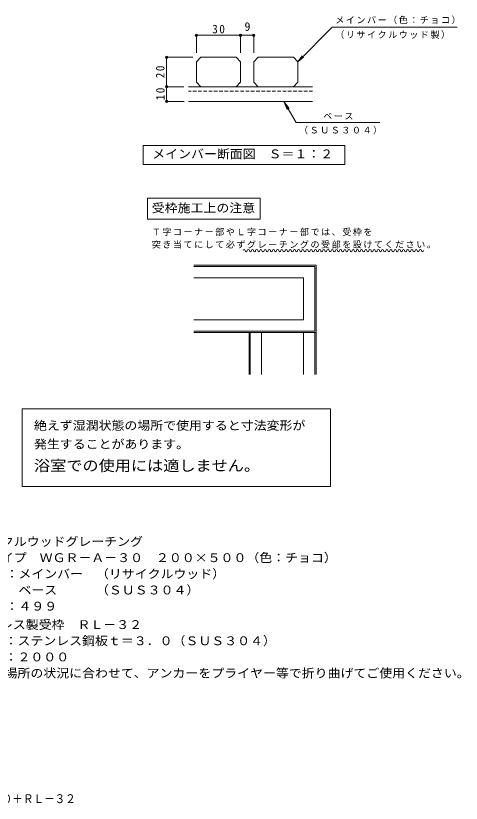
# Model space of a CAD drawing. Units: millimetres, scale not verified. Extents: x -341 to 343, y -273 to 262.
# Drawn here: x 40 to 343, y -273 to 262 of the extents above; entities that cross this region are included whole.
import ezdxf
from ezdxf.enums import TextEntityAlignment as Align

# ---------------------------------------------------------------- set-up
doc = ezdxf.new("R2010")
doc.units = ezdxf.units.MM
doc.header["$LTSCALE"] = 2
doc.header["$PDMODE"] = 32
doc.header["$PDSIZE"] = 1.6
doc.linetypes.add('DASHED1', pattern=[1.8, 1.2, -0.6])
for name, color, linetype, lineweight in [('1-3_1-3ﾚｲﾔ', 4, 'Continuous', 9), ('1-5_1-5ﾚｲﾔ', 7, 'Continuous', 9), ('D-3', 4, 'Continuous', 9), ('D-4', 7, 'Continuous', 9), ('D-5', 7, 'Continuous', 9), ('D-6', 6, 'Continuous', 9)]:
    doc.layers.add(name, color=color, linetype=linetype, lineweight=lineweight)
doc.layers.add('F-5_F-5ﾚｲﾔ', color=2, linetype='Continuous')
doc.styles.add('ＭＳ ゴシック', font='')
doc.styles.get('ＭＳ ゴシック').set_extended_font_data('MS Gothic')

msp = doc.modelspace()

# ---------------------------------------------------------------- linework, layer by layer
at = {"layer": '1-3_1-3ﾚｲﾔ'}
for p, q in [((160.945, 92.665), (244.31, 92.665)), ((160.945, 91.808), (243.453, 91.808)), ((243.453, 91.808), (243.453, 47.808)), ((244.31, 92.665), (244.31, 46.95)), ((160.945, 55.522), (235.738, 55.522)), ((160.945, 47.808), (243.453, 47.808)), ((160.945, 46.95), (244.31, 46.95)), ((198.596, 46.95), (198.596, 18.379)), ((199.453, 46.95), (199.453, 18.379)), ((207.167, 46.95), (207.167, 18.379)), ((235.738, 46.95), (235.738, 18.379)), ((243.453, 46.95), (243.453, 18.379)), ((244.31, 46.95), (244.31, 18.379))]:
    msp.add_line(p, q, dxfattribs=at)
msp.add_lwpolyline([(160.945, 84.093), (235.738, 84.093), (235.738, 55.522)], dxfattribs=at)
at = {"layer": '1-5_1-5ﾚｲﾔ'}
for p, q in [((129.517, 138.379), (129.517, 124.093)), ((206.231, 138.379), (129.517, 138.379)), ((206.231, 124.093), (206.231, 138.379)), ((129.517, 124.093), (206.231, 124.093))]:
    msp.add_line(p, q, dxfattribs=at)
for centre, start, end in [((195.26, 102.657), 0, 180), ((196.689, 102.657), 180, 0), ((198.117, 102.657), 0, 180), ((199.546, 102.657), 180, 0), ((200.974, 102.657), 0, 180), ((202.403, 102.657), 180, 0), ((203.831, 102.657), 0, 180), ((205.26, 102.657), 180, 0), ((206.689, 102.657), 0, 180), ((208.117, 102.657), 180, 0), ((209.546, 102.657), 0, 180), ((210.974, 102.657), 180, 0), ((212.403, 102.657), 0, 180), ((213.831, 102.657), 180, 0), ((215.26, 102.657), 0, 180), ((216.689, 102.657), 180, 0), ((218.117, 102.657), 0, 180), ((219.546, 102.657), 180, 0), ((220.974, 102.657), 0, 180), ((222.403, 102.657), 180, 0), ((223.831, 102.657), 0, 180), ((225.26, 102.657), 180, 0), ((226.689, 102.657), 0, 180), ((228.117, 102.657), 180, 0), ((229.546, 102.657), 0, 180), ((230.974, 102.657), 180, 0), ((232.403, 102.657), 0, 180), ((233.831, 102.657), 180, 0), ((235.26, 102.657), 0, 180), ((236.689, 102.657), 180, 0), ((238.117, 102.657), 0, 180), ((239.546, 102.657), 180, 0), ((240.974, 102.657), 0, 180), ((242.403, 102.657), 180, 0), ((243.831, 102.657), 0, 180), ((245.26, 102.657), 180, 0), ((246.689, 102.657), 0, 180), ((248.117, 102.657), 180, 0), ((249.546, 102.657), 0, 180), ((250.974, 102.657), 180, 0), ((252.403, 102.657), 0, 180), ((253.831, 102.657), 180, 0), ((255.26, 102.657), 0, 180), ((256.689, 102.657), 180, 0), ((258.117, 102.657), 0, 180), ((259.546, 102.657), 180, 0), ((260.974, 102.657), 0, 180), ((262.403, 102.657), 180, 0), ((263.831, 102.657), 0, 180), ((265.26, 102.657), 180, 0), ((266.689, 102.657), 0, 180), ((268.117, 102.657), 180, 0), ((269.546, 102.657), 0, 180), ((270.974, 102.657), 180, 0), ((272.403, 102.657), 0, 180), ((273.831, 102.657), 180, 0), ((275.26, 102.657), 0, 180), ((276.689, 102.657), 180, 0), ((278.117, 102.657), 0, 180), ((279.546, 102.657), 180, 0), ((280.974, 102.657), 0, 180), ((282.403, 102.657), 180, 0), ((283.831, 102.657), 0, 180), ((285.26, 102.657), 180, 0), ((286.689, 102.657), 0, 180), ((288.117, 102.657), 180, 0), ((289.546, 102.657), 0, 180), ((290.974, 102.657), 180, 0), ((292.403, 102.657), 0, 180), ((293.831, 102.657), 180, 0), ((295.26, 102.657), 0, 180), ((296.689, 102.657), 180, 0), ((298.117, 102.657), 0, 180), ((299.546, 102.657), 180, 0), ((300.974, 102.657), 0, 180), ((302.403, 102.657), 180, 0), ((303.831, 102.657), 0, 180), ((305.26, 102.657), 180, 0), ((306.689, 102.657), 0, 180), ((308.117, 102.657), 180, 0), ((309.546, 102.657), 0, 180), ((310.974, 102.657), 180, 0), ((312.403, 102.657), 0, 180), ((313.831, 102.657), 180, 0), ((315.26, 102.657), 0, 180), ((316.689, 102.657), 180, 0)]:
    msp.add_arc(centre, 0.714, start, end, dxfattribs=at)
at = {"layer": 'D-3'}
for p, q in [((162.793, 231.199), (165.793, 234.199)), ((189.793, 234.199), (165.793, 234.199)), ((189.793, 234.199), (192.793, 231.199)), ((192.793, 231.199), (192.793, 217.199)), ((201.793, 231.199), (204.793, 234.199)), ((228.793, 234.199), (204.793, 234.199)), ((228.793, 234.199), (231.793, 231.199)), ((231.793, 231.199), (231.793, 217.199)), ((189.793, 214.199), (192.793, 217.199)), ((228.793, 214.199), (231.793, 217.199))]:
    msp.add_line(p, q, dxfattribs=at)
for points in [[(162.793, 231.199), (162.793, 217.199), (165.793, 214.199)], [(201.793, 231.199), (201.793, 217.199), (204.793, 214.199)]]:
    msp.add_lwpolyline(points, dxfattribs=at)
at = {"layer": 'D-4'}
for p, q in [((162.793, 249.799), (162.793, 237.199)), ((162.793, 249.199), (192.793, 249.199)), ((192.793, 249.799), (192.793, 237.199)), ((192.793, 249.199), (201.793, 249.199)), ((201.793, 249.799), (201.793, 237.199)), ((141.701, 234.199), (160.293, 234.199)), ((142.431, 214.199), (142.431, 234.199)), ((154.301, 214.199), (141.831, 214.199)), ((142.431, 204.199), (142.431, 214.199)), ((154.431, 204.199), (141.831, 204.199)), ((254.146, -4.902), (44.002, -4.902)), ((44.002, -4.902), (44.002, -57.907)), ((254.146, -57.907), (254.146, -4.902)), ((44.002, -57.907), (254.146, -57.907))]:
    msp.add_line(p, q, dxfattribs=at)
for p in [(162.793, 249.199), (192.793, 249.199), (201.793, 249.199), (142.431, 234.199), (142.431, 214.199), (142.431, 204.199)]:
    msp.add_point(p, dxfattribs=at)
at = {"layer": 'D-5'}
for p, q in [((231.793, 231.199), (255.332, 254.738)), ((255.332, 254.738), (340.332, 254.738)), ((231.793, 231.199), (234.836, 235.165)), ((231.793, 231.199), (235.759, 234.242)), ((222.336, 204.199), (230.658, 189.784)), ((222.336, 204.199), (224.632, 198.655)), ((222.336, 204.199), (225.989, 199.438)), ((230.658, 189.784), (287.658, 189.784))]:
    msp.add_line(p, q, dxfattribs=at)
msp.add_lwpolyline([(126.536, 161.199), (126.536, 174.198), (263.826, 174.198), (263.826, 161.199)], close=True, dxfattribs=at)
at = {"layer": 'D-6'}
for p, q in [((241.931, 214.199), (157.301, 214.199)), ((241.931, 204.199), (157.431, 204.199))]:
    msp.add_line(p, q, dxfattribs=at)
at = {"layer": 'D-6', "linetype": 'DASHED1'}
msp.add_line((241.931, 211.199), (157.301, 211.199), dxfattribs=at)

# ---------------------------------------------------------------- texts
at = {"layer": '1-5_1-5ﾚｲﾔ', "color": 2, "style": 'ＭＳ ゴシック', "width": 1.1}
msp.add_text('受枠施工上の注意', height=5.865, dxfattribs=at).set_placement((132.374, 126.95), align=Align.BOTTOM_LEFT)
at = {"layer": '1-5_1-5ﾚｲﾔ', "char_height": 4.399, "attachment_point": 7, "style": 'ＭＳ ゴシック'}
for s, insert in [('\\T1.17;Ｔ字コーナー部やＬ字コーナー部では、受枠を', (132.374, 112.665)), ('\\T1.17;突き当てにして必ずグレーチングの受部を設けてください。', (132.374, 104.093))]:
    msp.add_mtext(s, dxfattribs=dict(at, insert=insert))
at = {"layer": 'D-4', "color": 2, "style": 'ＭＳ ゴシック'}
msp.add_text('9', height=5.865, dxfattribs=at).set_placement((195.543, 250.399), align=Align.BOTTOM_LEFT)
at = {"layer": 'D-4', "color": 2, "insert": (173.543, 250.399), "char_height": 5.865, "attachment_point": 7, "style": 'ＭＳ ゴシック'}
msp.add_mtext('\\T1.27;\\W0.95;30', dxfattribs=at)
at = {"layer": 'D-4', "color": 2, "char_height": 5.865, "attachment_point": 7, "rotation": 90, "style": 'ＭＳ ゴシック'}
for s, insert in [('\\T1.27;\\W0.95;20', (141.101, 219.949)), ('\\T1.27;\\W0.95;10', (141.231, 204.949))]:
    msp.add_mtext(s, dxfattribs=dict(at, insert=insert))
at = {"layer": 'D-5', "color": 2, "style": 'ＭＳ ゴシック', "width": 1.1}
for s, p in [('メインバー断面図\u3000Ｓ＝１：２', (132.681, 163.699)), ('絶えず湿潤状態の場所で使用すると寸法変形が', (52.146, -21.036)), ('発生することがあります。', (52.146, -33.735)), ('リサイクルウッドグレーチング', (3.208, -99.99)), ('縦目タイプ\u3000ＷＧＲ－Ａ－３０\u3000２００×５００（色：チョコ）', (3.208, -110.99)), ('材質：メインバー\u3000（リサイクルウッド）', (15.15, -121.99)), ('\u3000\u3000\u3000ベース\u3000\u3000\u3000（ＳＵＳ３０４）', (15.15, -132.99)), ('定尺：４９９', (15.15, -143.99)), ('ステンレス製受枠\u3000ＲＬ－３２', (2.56, -156.535)), ('材質：ステンレス鋼板ｔ＝３．０（ＳＵＳ３０４）', (14.502, -167.535)), ('定尺：２０００', (14.502, -178.535)), ('施工場所の状況に合わせて、アンカーをプライヤー等で折り曲げてご使用ください。', (14.502, -189.535))]:
    msp.add_text(s, height=5.865, dxfattribs=at).set_placement(p, align=Align.BOTTOM_LEFT)
at = {"layer": 'D-5', "color": 3, "style": 'ＭＳ ゴシック', "width": 1.1}
msp.add_text('浴室での使用には適しません。', height=7.331, dxfattribs=at).set_placement((52.146, -49.464), align=Align.BOTTOM_LEFT)
at = {"layer": 'D-5', "char_height": 4.399, "attachment_point": 7, "style": 'ＭＳ ゴシック'}
for s, insert in [('\\T1.17;メインバー（色：チョコ）', (257.332, 256.738)), ('\\T1.17;（リサイクルウッド製）', (257.332, 246.738)), ('\\T1.17;ベース', (249.158, 191.784)), ('\\T1.17;（ＳＵＳ３０４）', (232.658, 181.784))]:
    msp.add_mtext(s, dxfattribs=dict(at, insert=insert))
at = {"layer": 'F-5_F-5ﾚｲﾔ', "style": 'ＭＳ ゴシック', "width": 0.9}
msp.add_text('ＷＧＲ－Ａ－３０\u3000２００×５００＋ＲＬ－３２', height=5.865, dxfattribs=at).set_placement((-77.757, -274.943), align=Align.BOTTOM_LEFT)

doc.saveas('drawing.dxf')
